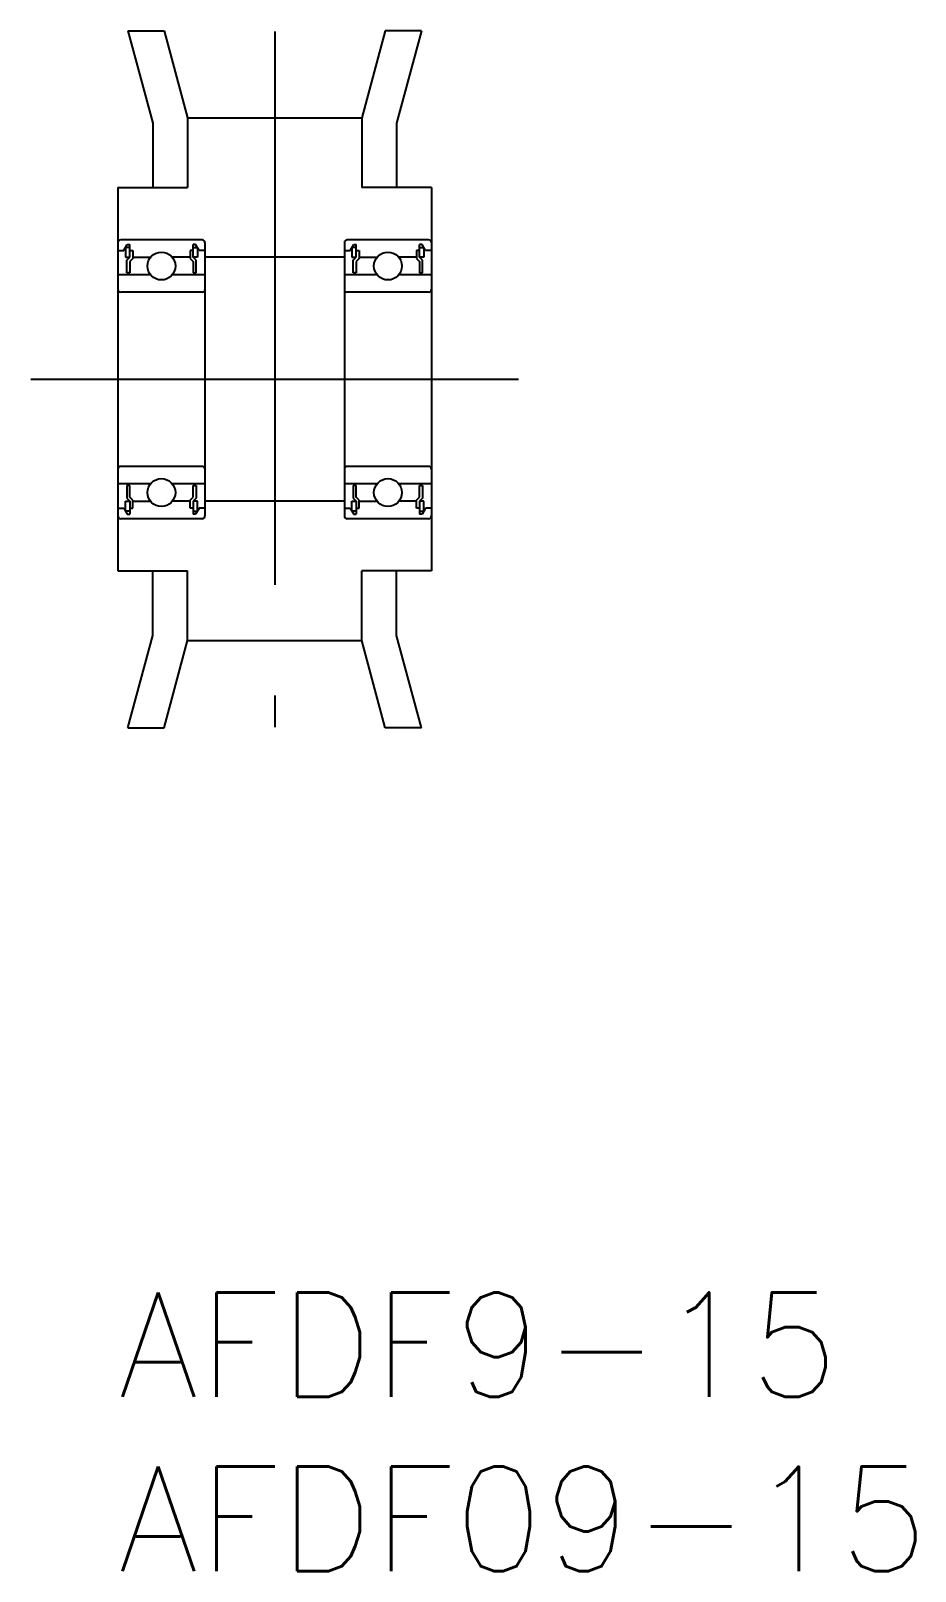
# Model space of a CAD drawing. Extents: x -2.5 to 22.9, y -8 to 36.2.
import ezdxf

# ---------------------------------------------------------------- set-up
doc = ezdxf.new("R2010")
doc.units = 0
doc.header["$LTSCALE"] = 0.5
doc.linetypes.add('CENTER', pattern=[50.8, 31.75, -6.35, 6.35, -6.35])
doc.layers.get('0').update_dxf_attribs({"linetype": 'CONTINUOUS'})
doc.layers.add('CENTER', color=1, linetype='CENTER')
doc.styles.get("Standard").update_dxf_attribs({"font": 'txt.shx', "height": 3, "bigfont": 'bigfont.shx'})

# ---------------------------------------------------------------- blocks, each defined once
blk = doc.blocks.new('*U10')
at = {"color": 7, "linetype": 'CONTINUOUS'}
blk.add_text('AFDF9-15', height=3, dxfattribs=at).set_placement((0, -3))
blk = doc.blocks.new('*U11')
at = {"color": 7, "linetype": 'CONTINUOUS'}
blk.add_text('AFDF09-15', height=3, dxfattribs=at).set_placement((0, -8))

msp = doc.modelspace()

# ---------------------------------------------------------------- linework, layer by layer
at = {"color": 7, "linetype": 'CONTINUOUS'}
for p, q in [((0.289, 36.203), (1.325, 36.203)), ((0.289, 36.203), (1, 33.551)), ((1.325, 36.203), (2, 33.703)), ((7.675, 36.203), (7, 33.703)), ((8.711, 36.203), (7.675, 36.203)), ((8.711, 36.203), (8, 33.551)), ((2, 33.703), (2, 31.703)), ((2, 33.703), (7, 33.703)), ((7, 33.703), (7, 31.703)), ((1, 33.551), (1, 31.703)), ((8, 33.551), (8, 31.703)), ((0, 31.703), (0, 20.703)), ((0, 31.703), (2, 31.703)), ((9, 31.703), (7, 31.703)), ((9, 31.703), (9, 20.703)), ((2.42, 30.203), (0.08, 30.203)), ((0.17, 29.903), (0.268, 30.073)), ((0.268, 30.073), (0.34, 30.073)), ((0.34, 29.703), (0.34, 30.073)), ((2.232, 30.073), (2.16, 30.073)), ((2.16, 29.703), (2.16, 30.073)), ((2.33, 29.903), (2.232, 30.073)), ((2.5, 30.123), (2.5, 22.283)), ((6.5, 30.123), (6.5, 22.283)), ((8.92, 30.203), (6.58, 30.203)), ((6.67, 29.903), (6.768, 30.073)), ((6.768, 30.073), (6.84, 30.073)), ((6.84, 29.703), (6.84, 30.073)), ((8.732, 30.073), (8.66, 30.073)), ((8.66, 29.703), (8.66, 30.073)), ((8.83, 29.903), (8.732, 30.073)), ((0, 29.903), (0.17, 29.903)), ((0.219, 29.988), (0.219, 29.703)), ((0.34, 29.988), (0.219, 29.988)), ((0.219, 29.703), (0.34, 29.703)), ((0.255, 29.618), (0.34, 29.703)), ((0.255, 29.253), (0.255, 29.618)), ((0.34, 29.903), (0.425, 29.903)), ((0.425, 29.668), (0.34, 29.583)), ((0.425, 29.903), (0.425, 29.668)), ((0.425, 29.733), (0.455, 29.703)), ((0.455, 29.703), (0.938, 29.703)), ((2.045, 29.703), (1.562, 29.703)), ((2.075, 29.733), (2.045, 29.703)), ((2.075, 29.903), (2.075, 29.668)), ((2.16, 29.903), (2.075, 29.903)), ((2.075, 29.668), (2.16, 29.583)), ((2.16, 29.988), (2.281, 29.988)), ((2.245, 29.618), (2.16, 29.703)), ((2.281, 29.703), (2.16, 29.703)), ((2.245, 29.253), (2.245, 29.618)), ((2.281, 29.988), (2.281, 29.703)), ((2.5, 29.903), (2.33, 29.903)), ((6.5, 29.703), (2.5, 29.703)), ((6.5, 29.903), (6.67, 29.903)), ((6.719, 29.988), (6.719, 29.703)), ((6.84, 29.988), (6.719, 29.988)), ((6.719, 29.703), (6.84, 29.703)), ((6.755, 29.618), (6.84, 29.703)), ((6.755, 29.253), (6.755, 29.618)), ((6.84, 29.903), (6.925, 29.903)), ((6.925, 29.668), (6.84, 29.583)), ((6.925, 29.903), (6.925, 29.668)), ((6.925, 29.733), (6.955, 29.703)), ((6.955, 29.703), (7.438, 29.703)), ((8.545, 29.703), (8.062, 29.703)), ((8.575, 29.733), (8.545, 29.703)), ((8.575, 29.903), (8.575, 29.668)), ((8.66, 29.903), (8.575, 29.903)), ((8.575, 29.668), (8.66, 29.583)), ((8.66, 29.988), (8.781, 29.988)), ((8.745, 29.618), (8.66, 29.703)), ((8.781, 29.703), (8.66, 29.703)), ((8.745, 29.253), (8.745, 29.618)), ((8.781, 29.988), (8.781, 29.703)), ((9, 29.903), (8.83, 29.903)), ((0.938, 29.203), (0, 29.203)), ((0.34, 29.253), (0.255, 29.253)), ((0.34, 29.583), (0.34, 29.253)), ((2.5, 29.203), (1.562, 29.203)), ((2.16, 29.583), (2.16, 29.253)), ((2.16, 29.253), (2.245, 29.253)), ((7.438, 29.203), (6.5, 29.203)), ((6.84, 29.253), (6.755, 29.253)), ((6.84, 29.583), (6.84, 29.253)), ((9, 29.203), (8.062, 29.203)), ((8.66, 29.583), (8.66, 29.253)), ((8.66, 29.253), (8.745, 29.253)), ((2.42, 28.703), (0.08, 28.703)), ((8.92, 28.703), (6.58, 28.703)), ((2.42, 23.703), (0.08, 23.703)), ((8.92, 23.703), (6.58, 23.703)), ((0.938, 23.203), (0, 23.203)), ((0.34, 23.153), (0.255, 23.153)), ((0.255, 23.153), (0.255, 22.788)), ((0.34, 22.823), (0.34, 23.153)), ((2.5, 23.203), (1.562, 23.203)), ((2.16, 23.153), (2.245, 23.153)), ((2.16, 22.823), (2.16, 23.153)), ((2.245, 23.153), (2.245, 22.788)), ((7.438, 23.203), (6.5, 23.203)), ((6.84, 23.153), (6.755, 23.153)), ((6.755, 23.153), (6.755, 22.788)), ((6.84, 22.823), (6.84, 23.153)), ((9, 23.203), (8.062, 23.203)), ((8.66, 23.153), (8.745, 23.153)), ((8.66, 22.823), (8.66, 23.153)), ((8.745, 23.153), (8.745, 22.788)), ((0.219, 22.418), (0.219, 22.703)), ((0.219, 22.703), (0.34, 22.703)), ((0.255, 22.788), (0.34, 22.703)), ((0.425, 22.738), (0.34, 22.823)), ((0.34, 22.703), (0.34, 22.333)), ((0.425, 22.503), (0.425, 22.738)), ((0.425, 22.673), (0.455, 22.703)), ((0.455, 22.703), (0.938, 22.703)), ((2.045, 22.703), (1.562, 22.703)), ((2.075, 22.673), (2.045, 22.703)), ((2.075, 22.738), (2.16, 22.823)), ((2.075, 22.503), (2.075, 22.738)), ((2.245, 22.788), (2.16, 22.703)), ((2.16, 22.703), (2.16, 22.333)), ((2.281, 22.703), (2.16, 22.703)), ((2.281, 22.418), (2.281, 22.703)), ((6.5, 22.703), (2.5, 22.703)), ((6.719, 22.418), (6.719, 22.703)), ((6.719, 22.703), (6.84, 22.703)), ((6.755, 22.788), (6.84, 22.703)), ((6.925, 22.738), (6.84, 22.823)), ((6.84, 22.703), (6.84, 22.333)), ((6.925, 22.503), (6.925, 22.738)), ((6.925, 22.673), (6.955, 22.703)), ((6.955, 22.703), (7.438, 22.703)), ((8.545, 22.703), (8.062, 22.703)), ((8.575, 22.673), (8.545, 22.703)), ((8.575, 22.738), (8.66, 22.823)), ((8.575, 22.503), (8.575, 22.738)), ((8.745, 22.788), (8.66, 22.703)), ((8.66, 22.703), (8.66, 22.333)), ((8.781, 22.703), (8.66, 22.703)), ((8.781, 22.418), (8.781, 22.703)), ((0, 22.503), (0.17, 22.503)), ((2.42, 22.203), (0.08, 22.203)), ((0.17, 22.503), (0.268, 22.333)), ((0.34, 22.418), (0.219, 22.418)), ((0.268, 22.333), (0.34, 22.333)), ((0.34, 22.503), (0.425, 22.503)), ((2.16, 22.503), (2.075, 22.503)), ((2.16, 22.418), (2.281, 22.418)), ((2.232, 22.333), (2.16, 22.333)), ((2.33, 22.503), (2.232, 22.333)), ((2.5, 22.503), (2.33, 22.503)), ((6.5, 22.503), (6.67, 22.503)), ((8.92, 22.203), (6.58, 22.203)), ((6.67, 22.503), (6.768, 22.333)), ((6.84, 22.418), (6.719, 22.418)), ((6.768, 22.333), (6.84, 22.333)), ((6.84, 22.503), (6.925, 22.503)), ((8.66, 22.503), (8.575, 22.503)), ((8.66, 22.418), (8.781, 22.418)), ((8.732, 22.333), (8.66, 22.333)), ((8.83, 22.503), (8.732, 22.333)), ((9, 22.503), (8.83, 22.503)), ((0, 20.703), (2, 20.703)), ((1, 18.854), (1, 20.703)), ((2, 18.703), (2, 20.703)), ((9, 20.703), (7, 20.703)), ((7, 18.703), (7, 20.703)), ((8, 18.854), (8, 20.703)), ((0.289, 16.203), (1, 18.854)), ((1.325, 16.203), (2, 18.703)), ((2, 18.703), (7, 18.703)), ((7.675, 16.203), (7, 18.703)), ((8.711, 16.203), (8, 18.854)), ((0.289, 16.203), (1.325, 16.203)), ((8.711, 16.203), (7.675, 16.203))]:
    msp.add_line(p, q, dxfattribs=at)
for centre in [(1.25, 29.453), (7.75, 29.453), (1.25, 22.953), (7.75, 22.953)]:
    msp.add_circle(centre, 0.4, dxfattribs=at)
for centre, start, end in [((0.08, 30.123), 90, 180), ((2.42, 30.123), 0, 90), ((6.58, 30.123), 90, 180), ((8.92, 30.123), 0, 90), ((0.08, 28.783), 180, 270), ((2.42, 28.783), 270, 0), ((6.58, 28.783), 180, 270), ((8.92, 28.783), 270, 0), ((0.08, 23.623), 90, 180), ((2.42, 23.623), 0, 90), ((6.58, 23.623), 90, 180), ((8.92, 23.623), 0, 90), ((0.08, 22.283), 180, 270), ((2.42, 22.283), 270, 0), ((6.58, 22.283), 180, 270), ((8.92, 22.283), 270, 0)]:
    msp.add_arc(centre, 0.08, start, end, dxfattribs=at)
at = {"layer": 'CENTER', "color": 1, "linetype": 'CENTER'}
for p, q in [((4.5, 36.183), (4.5, 16.223)), ((-2.5, 26.203), (11.5, 26.203))]:
    msp.add_line(p, q, dxfattribs=at)

# ---------------------------------------------------------------- block references
at = {"color": 7, "linetype": 'CONTINUOUS'}
for name in ['*U10', '*U11']:
    msp.add_blockref(name, (0, 0), dxfattribs=at)

doc.saveas('drawing.dxf')
